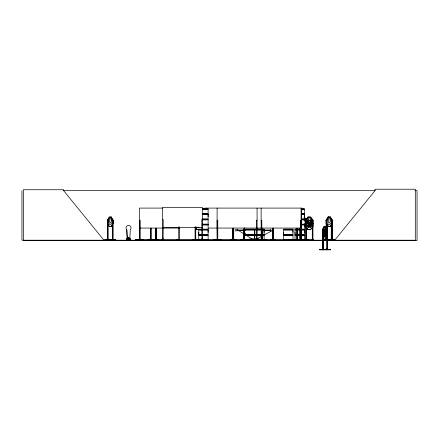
<?xml version="1.0" encoding="UTF-8"?>
<svg xmlns="http://www.w3.org/2000/svg" width="439" height="439" viewBox="0 0 439 439"><rect width="100%" height="100%" fill="white"/><g stroke="black" fill="none" stroke-linecap="round" stroke-linejoin="round"><path stroke-width="0.66" d="M198.774 234.656L198.774 230.063L208.119 230.063L208.108 234.656L198.774 234.656L198.785 232.357M208.108 232.357L208.108 230.063M208.108 216.647L208.108 214.353L202.236 214.353M254.538 232.357L254.538 230.063L245.198 230.063M256.146 234.656L254.774 234.656L254.779 232.357M264.108 232.357L264.108 230.063L262.741 230.063M283.632 234.656L283.632 230.063L292.978 230.063L292.972 234.656L283.632 234.656L283.643 232.357M292.972 232.357L292.972 230.063M299.683 234.656L295.013 234.656L295.024 232.357M304.348 232.357L304.348 230.063L302.016 230.063M304.348 214.353L304.348 216.647L304.359 214.353L302.016 214.353M135.838 240.106L143.333 240.188L143.328 239.793L135.838 239.804L135.838 240.106L143.333 240.188M213.502 240.106L220.998 240.188L220.993 239.793L213.502 239.826L213.502 240.21L220.993 240.106M265.535 240.21L265.529 239.793L258.039 239.826L258.039 240.21L265.529 240.106M297.455 240.188L297.412 228.22M304.951 240.188L304.951 239.826M244.413 230.261L244.15 230.107M295.013 240.177L304.37 240.001L304.359 235.578L302.016 235.578M293.433 240.155L308.979 240.166M293.57 240.138L308.743 240.155M300.128 228.22L300.15 240.155M300.287 240.138L300.292 239.826M324.602 230.266L324.081 234.366L324.602 235.595L325.129 235.595L325.672 234.366L325.672 232.972L325.129 230.266L324.536 230.266M304.029 218.254L304.337 217.031M109.991 217.524L109.399 221.624L109.991 222.853L110.606 222.853L111.232 221.624L111.232 220.23L110.606 217.524L109.937 217.524M319.488 249.78L330.589 249.764M325.425 249.401L325.464 249.78M323.724 240.155L334.858 240.166M323.916 240.155L334.65 240.155M329.387 239.826L329.354 240.155M202.154 240.138L202.165 239.826M270.144 240.155L275.643 240.106L270.342 240.155M270.375 240.106L270.402 239.793L275.676 239.793L275.676 240.21M104.597 240.155L109.816 240.106L104.833 240.138M104.844 240.106L104.872 239.793L104.883 240.21M147.839 240.155L153.019 240.155L153.085 239.793L153.096 240.21M128.731 237.724C128.051 237.823 129.028 237.911 128.375 237.976M192.43 240.155L197.429 240.106L192.644 240.155M192.683 239.826L197.473 239.793L197.473 240.21M288.593 240.138L288.604 239.826M293.203 239.826L293.247 240.21M328.251 239.826L328.29 240.21M308.057 217.113L306.828 220.23L306.828 222.606L308.474 224.488L310.115 224.488L311.734 222.606L311.734 220.23L310.516 217.113L308.057 217.113L305.599 220.23M304.287 217.031L306.186 220.213M139.295 239.826L139.245 240.155M162.024 239.584L162.435 239.2M216.91 240.155L217.02 239.804M305.495 239.826L305.478 240.138M322.945 232.933L322.874 232.697M325.694 239.282L323.987 239.282L322.369 236.116L322.429 229.773L324.048 226.606L325.76 226.606L326.298 227.66M324.075 239.2L322.484 236.083L322.495 229.773L324.114 226.606M325.733 236.028L324.075 236.028L322.369 232.944L323.987 229.778L325.694 229.778L325.129 232.423L324.602 232.423L324.081 231.194L324.081 229.8L324.602 227.1L325.195 227.1M322.418 232.972L324.048 229.778M325.667 236.028L326.528 234.47M325.694 236.111L326.506 234.525M325.606 239.2L326.402 237.642M325.634 239.282L327.264 236.083L327.264 229.8L325.667 226.689L326.457 229.8M327.11 219.143L328.257 217.031M327.456 218.617L328.284 217.113M262.33 240.166L262.33 228.192M326.457 232.176L325.409 234.064L324.35 234.064L323.28 232.176L323.28 229.8L324.075 226.689L325.733 226.689M326.457 235.348L325.409 237.23L324.35 237.23L323.28 235.348L323.28 232.972L324.075 229.86L322.484 232.972L324.114 236.111M107.434 220.202L109.36 217.031L111.259 217.031M107.495 220.23L109.388 217.113L108.471 220.23L108.471 222.606L109.701 224.488L110.93 224.488L112.137 222.606L112.137 220.23L111.226 217.113L109.333 217.113M111.171 226.453L113.064 223.341L113.075 220.202M111.204 226.535L113.125 223.369L113.125 220.202L111.204 217.031M304.309 226.453L305.923 223.863M305.654 224.428L304.337 226.535M328.158 226.535L326.111 223.341L326.045 220.202L328.158 217.031M326.111 220.23L328.191 217.113M332.257 223.341L330.177 226.453L328.147 226.453M330.21 226.535L332.328 223.369L332.213 220.23L330.177 217.113L328.147 217.113L327.126 220.23L327.126 222.606L328.493 224.488L329.848 224.488L331.187 222.606L331.187 220.23L330.177 217.113M303.942 224.488L305.22 222.606C306.164 220.043 301.719 212.833 306.197 220.23M322.95 229.756L322.95 229.575M326.846 229.767L327.51 229.8L327.51 249.78M305.67 220.197L306.296 219.955M312.974 223.341L310.516 226.453L308.057 226.453L305.599 223.341M312.974 226.513L310.516 229.624L308.057 229.624L305.599 226.513L305.61 219.966M334.705 240.21L375.005 190.674L375.005 189.22L415.299 189.22L415.299 240.21L21.95 240.21L21.95 190.674M126.498 240.023L126.169 240.177L126.459 239.617L130.301 239.875M126.975 240.166L126.679 239.875L126.388 240.177L127.705 240.166L127.409 239.875L127.118 240.177L127.447 240.023M126.898 240.177L127.189 239.875L127.486 240.166L127.189 240.007M129.51 240.023L129.181 240.177L129.472 239.875L130.718 240.166L126.459 239.875L127.211 240.193M129.911 240.177L130.46 240.023M254.774 240.177L266.874 240.166M283.632 240.177L293.203 240.106L288.604 240.106M196.815 227.182L196.31 227.199M128.358 237.724L128.457 238.114M311.141 223.385L311.141 223.171M319.746 249.363L330.326 249.363L330.315 249.78M319.691 249.731L330.386 249.731M329.217 240.155L329.146 239.793M207.389 240.155L198.565 240.106L208.13 240.199M148.047 240.155L153.057 240.106M256.952 238.909L272.103 230.694M298.065 240.155L298.103 239.826M199.097 227.199L198.576 227.182M129.659 240.023L129.933 240.204M130.185 240.21L130.405 238.575L130.109 238.575L130.136 239.617M232.544 240.166L232.516 239.48L233.806 239.48L233.806 240.21M283.632 240.001L283.643 235.578L292.978 235.578L292.978 240.001L283.61 240.193M198.774 240.001L198.774 235.578L208.119 235.578L208.119 240.001L198.845 240.21M108.049 220.23L107.341 220.23L107.374 240.21M306.263 220.23L306.301 240.21M128.462 237.647L128.342 238.009M217.091 239.48L217.376 239.48M63.15 190.674L375.213 190.674M414.992 190.674L417.05 190.674L417.05 240.621L23.366 240.621L23.366 189.741L63.666 189.741L63.666 190.674L103.961 240.21M162.479 208.086L139.454 208.086L139.448 240.21M202.236 208.821L208.13 208.821M302.01 208.81L304.37 208.821M202.236 208.991L208.13 209.002L208.108 213.431L202.236 213.431M302.027 208.991L304.37 209.002L304.348 213.431L302.016 213.431M202.939 209.03L203.954 209.03M202.242 209.277L208.108 209.277M302.01 209.277L304.348 209.277M202.22 213.749L208.185 213.749M302.054 213.749L304.425 213.749M202.22 214.034L208.185 214.034M302.054 214.034L304.425 214.034M328.114 217.031L330.26 217.031L332.328 220.202L332.35 240.21L332.279 220.202M202.236 218.94L208.119 218.94L208.119 214.353M302.016 218.94L304.359 218.94M202.22 219.264L208.185 219.264M302.054 219.264L304.425 219.264M162.54 219.604L163.215 219.604L163.138 239.584M208.185 219.544L201.819 219.604L201.902 239.584M302.054 219.544L304.425 219.544M202.236 219.868L208.119 219.868L208.119 224.291L202.236 224.302M302.016 219.868L304.359 219.868M112.587 219.983L112.494 240.21M305.621 219.95L305.621 240.21M312.338 219.983L312.283 240.21M331.681 219.983L331.621 240.21M112.494 220.23L113.125 220.202M139.448 220.23L140.129 220.23L140.129 240.21M257.073 220.23L256.398 220.23L256.398 240.21M261.117 220.23L261.798 220.23L261.792 240.21M301.609 220.23L300.402 220.23L300.314 240.21M312.25 220.23L312.958 220.23L312.958 240.21M326.045 220.202L326.885 220.23M331.61 220.23L332.394 220.23M310.516 220.285L308.057 220.285L306.828 223.396L306.828 225.772L308.474 227.66L310.115 227.66L311.734 225.772L311.734 223.396L309.687 217.524L308.864 217.524L308.068 220.23L308.068 221.624L308.864 222.853L309.687 222.853L310.521 221.624L310.521 220.23L312.974 223.396M306.29 223.155L306.224 223.369M312.25 223.122L312.25 223.396M326.161 223.341L328.114 226.535L330.26 226.535M202.242 224.17L208.108 224.17M302.01 224.17L304.348 224.17M302.027 224.302L304.37 224.302M202.236 224.466L208.119 224.466M302.021 224.466L304.359 224.466M202.236 224.532L208.13 224.483M302.01 224.521L304.37 224.483M202.236 224.713L208.13 224.713L208.108 229.142L198.774 229.142M302.027 224.713L304.37 224.697L304.348 229.142L302.016 229.142M202.242 224.987L208.108 224.987M302.01 224.987L304.348 224.987M109.333 226.453L111.226 226.453M107.55 220.23L107.434 223.369L109.306 226.535L111.259 226.535M162.54 227.44L202.5 227.44M197.232 227.66L198.499 227.66M139.454 228.066L179.408 228.066M208.163 228.066L301.609 228.066M245.198 229.142L254.543 229.142M254.774 229.142L256.146 229.142M257.106 229.142L260.656 229.142M262.741 229.142L264.119 229.142M283.632 229.142L292.978 229.142M295.013 229.142L299.683 229.142M198.708 229.46L208.185 229.46M245.132 229.46L254.609 229.46M254.708 229.46L256.096 229.46M257.078 229.46L260.673 229.46M262.796 229.46L264.185 229.46M283.567 229.46L293.043 229.46M294.948 229.46L299.683 229.46M302.054 229.46L304.425 229.46M196.859 229.624L198.812 229.624M208.185 229.745L196.826 229.707L195.212 227.067M245.132 229.745L254.609 229.745M254.708 229.745L256.096 229.745M257.078 229.745L260.673 229.745M262.796 229.745L264.185 229.745M283.567 229.745L293.043 229.745M294.948 229.745L299.683 229.745M302.054 229.745L304.425 229.745M322.429 229.773L323 229.8L323.049 249.78M324.015 229.86L325.667 229.86L326.457 232.972M236.956 229.998L243.201 229.998M264.196 230.014L270.44 230.014M256.146 230.063L254.774 230.063L254.774 234.656M257.106 230.063L260.656 230.063M299.683 230.063L295.013 230.063L295.013 234.656M236.956 230.42L243.201 230.42M264.196 230.437L270.44 230.437M243.848 230.634L244.677 230.634M327.379 232.944L327.313 236.116M244.035 233.109L244.764 233.109L244.764 233.938L244.035 233.938M244.035 233.186L245.401 233.186M244.035 233.263L244.764 233.263M244.035 233.784L244.764 233.784M244.035 233.861L245.401 233.861M245.198 234.656L254.543 234.656L254.543 230.063M257.106 234.656L260.656 234.656M262.741 234.656L264.119 234.656L264.119 230.063M302.016 234.656L304.359 234.656L304.359 230.063M198.708 234.975L208.185 234.975M245.132 234.975L254.609 234.975M254.708 234.975L256.096 234.975M257.078 234.975L260.673 234.975M262.796 234.975L264.185 234.975M283.567 234.975L293.043 234.975M294.948 234.975L299.683 234.975M302.054 234.975L304.425 234.975M198.708 235.26L208.185 235.26M245.132 235.26L254.609 235.26M254.708 235.26L256.096 235.26M257.078 235.26L260.673 235.26M262.796 235.26L264.185 235.26M283.567 235.26L293.043 235.26M294.948 235.26L299.683 235.26M302.054 235.26L304.425 235.26M245.198 235.578L254.543 235.578L254.538 239.266M256.146 235.578L254.774 235.578L254.779 239.266M257.106 235.578L260.656 235.578M262.741 235.578L264.119 235.578L264.119 240.001M299.683 235.578L295.013 235.578L295.013 240.001M322.418 236.083L324.048 239.282M324.048 236.111L325.76 236.111M126.657 238.575L126.97 238.575L126.948 239.617M202.604 239.2L202.966 239.584M127.288 239.244L129.785 239.244L130.306 229.619A2.497 2.497 0 0 0 130.301 226.085A2.497 2.497 0 0 0 126.772 226.085A2.497 2.497 0 0 0 126.772 229.619L127.288 239.244L126.772 229.619M127.584 239.409L128.429 239.409M128.83 239.409L129.253 239.409M112.252 239.48L113.059 239.48L113.059 240.21M150.517 239.48L151.323 239.48M179.491 239.48L178.657 239.48L178.657 240.21M296.813 239.48L297.472 239.48M299.766 239.48L301.692 239.48L301.714 240.21M306.444 239.48L305.544 239.48L305.544 240.21M326.111 239.48L326.951 239.48M107.906 239.689L112.433 239.689M155.675 239.689L151.148 239.689L151.148 240.21M195.662 239.689L199.048 239.689M292.341 239.689L295.463 239.689M297.208 239.689L300.024 239.689M303.81 239.689L305.78 239.689M306.378 239.689L312.206 239.689M326.803 239.689L331.769 239.689M104.844 239.826L109.854 239.793L109.854 240.21M115.539 240.155L115.495 239.826L110.485 239.793L110.485 240.21M153.096 239.793L148.086 239.826L148.124 240.21M153.727 240.21L153.727 239.793L158.737 239.826L158.775 240.155M235.902 240.155L235.869 239.826L230.568 239.793L230.568 240.21M334.617 240.106L334.611 239.804L323.955 239.826L323.987 240.21M198.785 239.881L202.247 239.881M203.449 239.881L208.108 239.881M240.517 239.919L248.672 239.881M259.383 239.919L266.874 239.897L266.874 240.21M283.643 239.881L292.972 239.881M295.024 239.881L299.683 239.881M302.01 239.881L304.348 239.881M254.554 240.001L245.198 240.177M264.124 240.012L254.746 240.193M115.495 240.106L110.524 240.106L115.742 240.155M126.427 240.023L126.717 240.023M129.439 240.023L129.73 240.023M158.737 240.106L153.765 240.106L159.006 240.166M179.562 240.106L179.869 240.166M235.869 240.106L230.601 240.106L236.122 240.166M126.169 240.177L126.481 240.193M127.392 240.188L127.705 240.166M129.181 240.177L129.692 239.875L129.988 240.166M130.405 240.188L130.718 240.166M240.517 240.166L254.554 240.199M322.495 249.05L323.263 249.05M326.808 249.05L327.576 249.05M323.049 249.259L327.022 249.259M273.129 239.793L273.129 240.138M273.448 240.155L273.546 239.48M330.331 240.138L330.315 239.804L330.276 240.21M294.596 239.826L294.558 240.21M203.35 240.155L203.306 239.826M198.565 239.826L198.521 240.21M158.715 239.793L158.698 240.21M115.495 239.826L115.457 240.21M298.789 239.793L298.778 240.21M235.869 239.826L235.831 240.21M334.595 239.793L334.578 240.21M329.409 240.155L329.426 239.793M236.956 229.548L251.904 238.909M324.624 249.363L324.679 249.731M303.645 239.793L303.634 240.21M296.929 239.793L296.967 240.155M297.088 240.155L297.11 228.22M310.516 217.113L312.974 220.23M330.21 217.031L332.257 220.23M195.273 227.029L196.881 229.707M111.171 217.113L113.01 220.23M107.495 223.341L109.36 226.535M330.062 217.031L330.633 218.09M330.002 217.031L330.6 218.15M327.439 224.9L328.284 226.453M327.395 224.955L328.257 226.535M326.835 228.719L327.379 229.773L325.694 226.606M325.634 229.778L327.264 232.972M325.606 229.86L326.402 231.413M313.451 240.21L313.089 240.106M301.549 240.188L301.533 239.48M273.47 240.166L273.492 228.192M304.101 240.106L304.09 239.804L304.04 240.21M304.029 219.28L304.26 221.624M325.129 227.1L325.672 229.8M334.491 239.793L334.491 240.21M332.455 240.21L332.455 239.48L331.182 239.48L331.198 240.21M331.906 224.225L331.955 240.21M331.835 224.225L331.835 240.21M331.714 224.225L331.769 240.21M331.522 239.48L331.549 240.21M331.44 224.889L331.44 240.21M331.385 239.48L331.385 240.21M331.247 224.225L331.247 240.21M327.318 224.889L327.313 249.78M327.296 239.48L327.296 240.21M327.236 249.05L327.236 249.78M327.132 224.889L327.132 229.553M327.187 239.689L327.187 240.21M327.203 249.05L327.187 249.78M327.071 239.793L327.071 249.116M326.951 239.48L326.951 240.21M326.885 224.225L326.868 249.78L326.825 249.05M326.803 239.48L326.803 240.21M326.737 220.23L326.737 240.21M326.649 239.48L326.627 240.21M326.325 220.23L326.325 240.21M326.221 239.48L326.199 240.21M326.161 220.23L326.111 240.21M324.613 249.363L324.613 249.78M324.081 239.793L324.081 240.21M323.197 237.126L323.247 249.78M323.175 249.05L323.175 249.78M322.917 249.05L322.917 249.78M322.841 249.05L322.89 249.78M322.758 235.798L322.758 249.78L322.709 249.05M322.544 229.8L322.55 249.78L322.511 249.05M319.757 249.363L319.757 249.78M313.034 240.21L313.034 239.48L312.206 239.48L312.206 240.21M312.881 239.48L312.881 240.21M312.359 239.48L312.359 240.21M308.661 240.21L308.661 239.793L293.576 239.826L293.598 240.21M306.378 227.556L306.378 240.21M306.219 227.556L306.219 240.21M305.72 239.48L305.78 240.21M303.365 240.21L303.365 239.584L135.421 239.584L135.421 240.21M302.745 239.793L302.745 240.21M301.911 239.584L301.911 240.21M301.664 240.21L301.609 208.086L204.799 208.086L204.799 209.419M301.445 220.23L301.445 240.21M301.341 220.23L301.335 240.21M301.154 239.48L301.176 240.21M301.077 208.086L301.132 240.21M300.934 220.23L300.913 240.21M300.858 239.689L300.858 240.21M300.726 239.689L300.726 240.21M300.479 239.48L300.479 240.21M300.161 239.48L300.161 240.21M300.024 239.48L300.024 240.21M299.826 228.22L299.793 240.21M299.157 239.793L299.157 240.21M298.147 239.793L298.147 240.21M297.214 239.48L297.208 240.21M297.176 228.22L297.181 240.21M296.874 228.22L296.918 240.21M296.281 239.689L296.281 240.21M296.122 239.689L296.122 240.21M291.683 239.689L291.683 240.21M291.523 239.689L291.523 240.21M288.642 239.793L288.642 240.21M273.727 240.21L273.727 239.48L272.257 239.48L272.257 240.21M273.673 228.192L273.673 240.21M273.409 239.48L273.382 240.21M273.305 239.48L273.305 240.21M273.085 239.48L273.113 240.21M273.009 228.192L273.009 240.21M272.932 239.48L272.954 240.21M272.334 228.192L272.334 240.21M272.103 229.29L272.103 231.161M270.44 229.29L270.44 231.161M270.413 239.793L270.413 240.21M264.196 229.652L264.196 230.799M263.548 239.897L263.548 240.21M262.714 239.897L262.714 240.21M262.407 240.21L262.407 239.48L261.04 239.48L261.018 240.21M262.253 239.48L262.253 240.21M261.995 239.48L261.995 240.21M261.918 228.192L261.907 240.21L261.874 239.48M261.655 228.192L261.649 240.21L261.578 239.48M261.501 239.826L261.501 240.106M261.2 239.48L261.183 240.21L261.117 208.086M260.92 239.584L260.92 240.21M259.383 239.897L259.383 240.21M259.175 240.21L259.175 239.063L254.73 238.756L249.078 239.063L249.078 240.21M257.073 208.086L257.128 240.21L257.15 239.48L256.321 239.48L256.321 240.21M256.996 239.48L256.996 240.21M256.48 239.48L256.475 240.21M248.008 239.897L248.008 240.21M244.677 240.21L244.677 229.8L243.848 229.8L243.848 240.21M244.556 227.929L244.6 240.21M244.523 230.843L244.523 240.21M244.035 227.929L244.002 240.21M243.925 230.843L243.925 240.21M240.517 239.897L240.517 240.21M236.956 229.273L236.956 231.144M235.288 229.273L235.288 231.144M233.729 228.192L233.729 240.21M233.29 239.48L233.29 240.21M233.235 228.192L233.208 240.21M233.131 239.48L233.131 240.21M233.049 228.192L233.054 240.21M232.939 239.48L232.999 240.21M232.835 239.48L232.862 240.21M232.752 228.192L232.752 240.21M232.697 239.48L232.697 240.21M232.571 228.192L232.582 240.21M219.434 239.584L219.434 240.21M218.402 239.584L218.402 240.21M217.87 240.21L217.87 239.48L217.036 239.48L217.069 240.21L217.118 208.086M217.766 240.21L217.793 220.23L217.113 220.23L217.371 240.21M217.711 239.48L217.717 240.21M217.459 239.48L217.519 240.21M217.195 239.48L217.195 240.21M207.466 239.793L207.466 240.21M205.518 239.689L205.518 240.21M205.331 239.689L205.331 240.21M203.268 239.793L203.268 240.21M202.598 239.584L202.577 238.854L201.742 238.854L201.742 239.584M202.5 239.584L202.5 207.466L162.54 207.466L162.54 239.584M202.423 238.854L202.417 239.584M202.198 239.793L202.198 240.21M200.332 239.689L200.332 240.21M200.168 239.689L200.168 240.21M195.827 240.21L195.827 239.48L195.009 239.48L195.015 240.21M195.767 227.556L195.767 240.21M195.602 226.886L195.662 240.21M195.075 226.886L195.075 240.21M192.726 239.793L192.726 240.21M179.513 239.793L179.513 240.21M179.408 226.864L179.463 240.21M179.332 239.48L179.332 240.21M178.81 239.48L178.81 240.21M178.733 226.864L178.733 240.21M178.327 239.584L178.327 240.21M178.289 239.584L178.289 240.21M177.296 239.584L177.296 240.21M176.835 239.584L176.835 240.21M163.297 239.584L163.292 238.854L162.463 238.854L162.485 239.584M162.617 238.854L162.617 239.584M156.3 240.21L156.3 239.48L155.494 239.48L155.505 240.21M156.24 228.22L156.24 240.21M156.125 239.48L156.125 240.21M156.07 228.22L156.07 240.21M155.845 239.48L155.818 240.21M155.735 228.22L155.735 240.21L155.675 239.48M155.565 228.22L155.593 240.21M151.263 228.22L151.318 240.21M151.23 239.48L151.23 240.21M150.84 239.48L150.868 240.21M150.753 228.22L150.698 240.21M150.615 239.48L150.615 240.21M150.582 228.22L150.582 240.21M140.206 240.21L140.206 239.48L139.372 239.48L139.372 240.21M140.052 239.48L140.046 240.21M136.875 239.584L136.875 240.21M129.126 239.617L129.121 237.433L127.979 237.433L127.979 239.617M126.679 238.575L126.657 239.875M112.999 220.23L112.993 240.21M112.828 223.561L112.828 240.21M112.741 239.48L112.741 240.21M112.719 239.48L112.719 240.21M112.603 239.48L112.576 240.21M112.433 239.48L112.433 240.21M112.324 224.225L112.351 240.21M112.263 239.48L112.263 240.21M108.076 240.21L108.076 239.48L107.275 239.48L107.281 240.21M107.994 219.966L108.01 240.21M107.906 239.48L107.906 240.21M107.846 224.225L107.846 240.21M107.764 239.48L107.736 240.21M107.489 220.202L107.511 240.21M63.666 240.21L63.666 240.621M301 239.48L301 240.21L301 239.48M323.658 232.807L323.658 232.785M325.979 232.807L325.985 232.785M108.905 220.065L108.91 220.021M111.588 220.065L111.594 220.027M304.633 220.065L304.644 220.027M327.609 220.065L327.615 220.021M330.578 220.065L330.583 220.027M307.41 220.065L307.421 220.021M307.41 223.231L307.41 223.21M310.999 220.065L311.01 220.027M323.587 231.907L324.443 234.305C322.61 236.989 324.108 238.097 324.712 234.75C325.283 238.103 326.852 236.989 325.003 234.289C326.737 231.765 325.326 230.607 324.734 233.817L324.026 231.929L323.587 231.907M307.437 222.332L308.754 224.73C305.868 227.693 308.337 228.318 309.171 225.174C309.961 228.324 312.53 227.698 309.616 224.713C312.359 221.909 310.016 221.24 309.21 224.247L308.151 222.408L307.437 222.332M328.816 217.524L328.152 221.624L328.816 222.853L329.491 222.853L330.183 221.624L330.183 220.23L329.491 217.524L328.816 217.524M308.864 220.696L308.068 224.79L308.864 226.019L309.687 226.019L310.521 224.79L310.521 223.396L309.687 220.696L308.864 220.696M308.019 217.031L305.517 220.202L305.517 226.54L308.019 229.707L310.554 229.707L313.056 226.54L313.056 220.202L310.554 217.031L308.019 217.031M308.019 220.202L305.517 223.369L308.019 226.535L310.554 226.535L313.056 223.369L310.554 220.202L308.019 220.202M245.05 229.635L243.201 229.635L243.201 230.782L245.05 230.782L245.05 229.635M332.158 240.21L332.158 239.48L332.136 240.21M195.514 240.21L195.514 239.48L195.492 240.21M139.745 240.21L139.717 220.23L139.706 240.21M107.626 240.21L107.626 239.48L107.599 240.21"/></g></svg>
